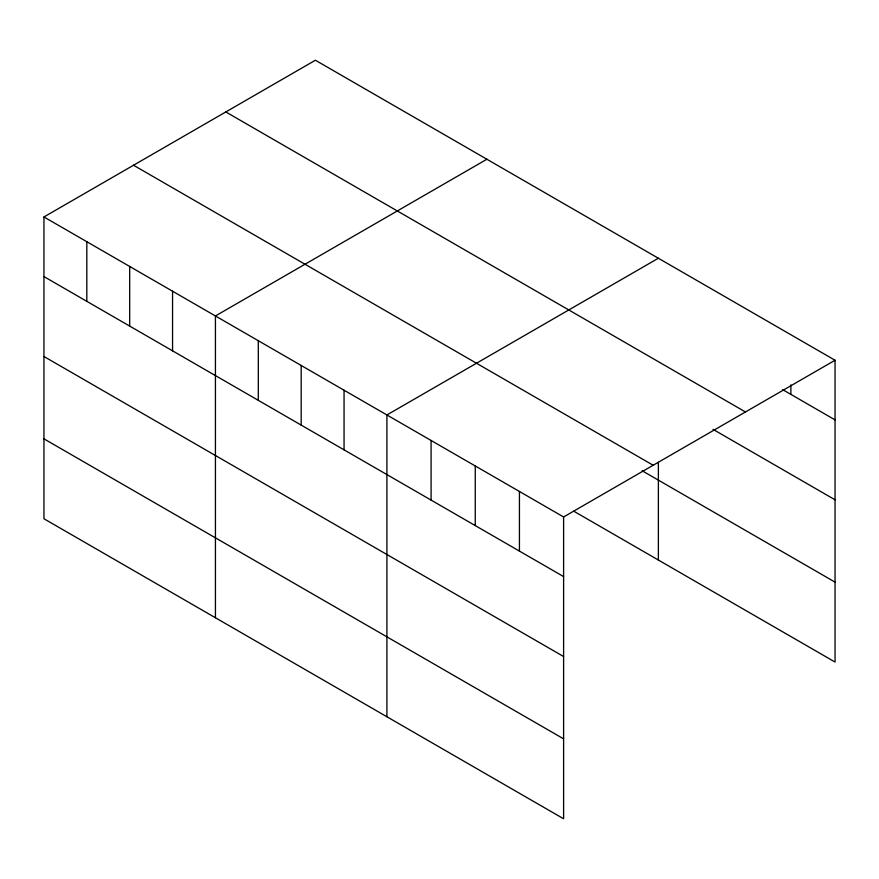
<?xml version="1.0" encoding="UTF-8"?>
<svg xmlns="http://www.w3.org/2000/svg" width="879" height="879" viewBox="0 0 879 879"><rect width="100%" height="100%" fill="white"/><g stroke="black" fill="none" stroke-linecap="round" stroke-linejoin="round"><path stroke-width="1.32" d="M43.95 216.959L563.604 516.973L563.604 818.767L43.95 518.753L43.95 216.959L315.396 60.233L835.05 360.247L835.05 662.041L573.789 511.204M486.889 159.242L215.432 315.957L215.432 617.75M658.371 258.239L386.914 414.965L386.914 716.759M563.604 516.973L835.05 360.247M782.739 389.683L835.05 419.887M225.826 111.952L745.469 411.965M713.001 429.337L835.05 499.799M133.531 165.241L653.174 465.255M642.142 470.759L835.05 582.129M43.95 276.588L563.604 576.602M43.95 356.5L563.604 656.525M43.95 438.841L563.604 738.854M790.88 384.892L790.88 394.385M658.371 462.288L658.371 560.044M519.434 491.471L519.434 551.111M475.253 465.969L475.253 525.609M431.084 440.467L431.084 500.107M344.052 390.21L344.052 449.85M301.178 365.466L301.178 425.095M258.305 340.711L258.305 400.352M172.559 291.213L172.559 350.842M129.696 266.458L129.696 326.098M86.823 241.703L86.823 301.343"/></g></svg>
